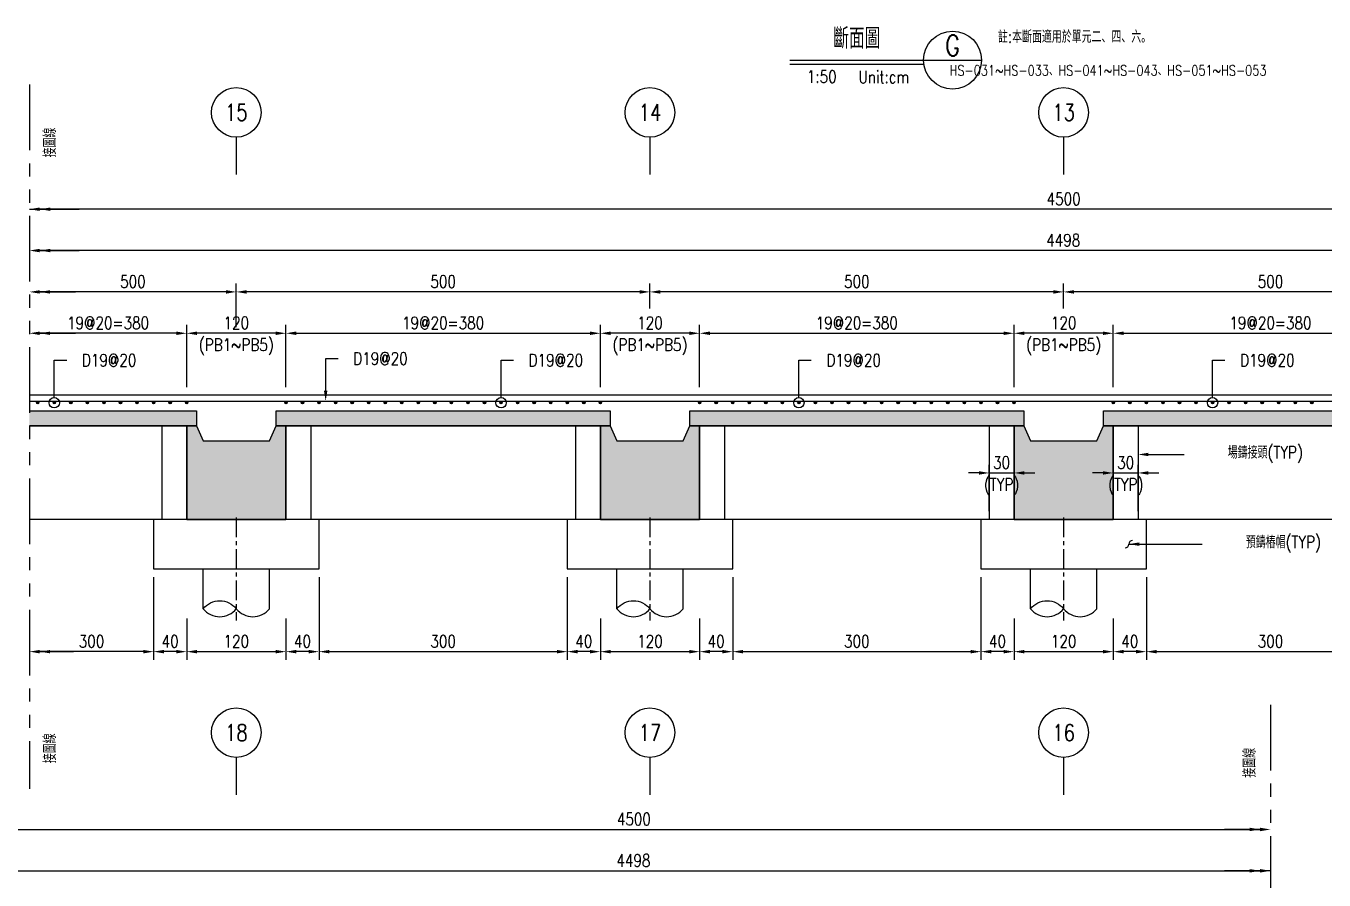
# Model space of a CAD drawing. Extents: x -791 to 13121, y -31587 to 2944.
# Drawn here: x 911 to 2480, y -10236 to -9203 of the extents above; entities that cross this region are included whole.
import ezdxf
from ezdxf import colors
from ezdxf.entities.mleader import LeaderData, LeaderLine
from ezdxf.enums import TextEntityAlignment as Align
from ezdxf.math import Vec2, Vec3

# ---------------------------------------------------------------- set-up
doc = ezdxf.new("R2010")
doc.units = 0
doc.header["$LTSCALE"] = 0.05
doc.linetypes.add('CENTER', pattern=[50.8, 31.75, -6.35, 6.35, -6.35])
doc.linetypes.add('PHANTOM', pattern=[63.5, 31.75, -6.35, 6.35, -6.35, 6.35, -6.35])
doc.layers.get('0').update_dxf_attribs({"linetype": 'CONTINUOUS'})
doc.layers.get('Defpoints').update_dxf_attribs({"linetype": 'CONTINUOUS'})
for name, color, linetype in [('HB_0', 7, 'CONTINUOUS'), ('HB_DIM', 1, 'CONTINUOUS'), ('HB_ReBar', 3, 'CONTINUOUS'), ('HB_SYMBOLS', 7, 'CONTINUOUS'), ('HB_TXT_CTEXT', 2, 'CONTINUOUS'), ('底圖', 7, 'CONTINUOUS'), ('預鑄梁', 4, 'CONTINUOUS'), ('預鑄版_HATCH', 253, 'CONTINUOUS')]:
    doc.layers.add(name, color=color, linetype=linetype)
doc.styles.get("Standard").update_dxf_attribs({"font": 'ROMANS.shx', "width": 0.8, "bigfont": 'lchinap.shx'})
doc.dimstyles.new('50cm', dxfattribs={"dimscale": 5, "dimtxt": 3, "dimasz": 2.5, "dimexe": 2, "dimexo": 2, "dimgap": 1, "dimtad": 1, "dimdsep": 46, "dimtxsty": 'Standard', "dimcen": 0, "dimclrt": 2, "dimadec": 0, "dimazin": 0, "dimtfac": 1, "dimtix": 1, "dimtmove": 2, "dimatfit": 3, "dimfxl": 0, "dimtolj": 1, "dimtzin": 0, "dimarcsym": 0})

# ---------------------------------------------------------------- blocks, each defined once
blk = doc.blocks.new('CA')
at = {"layer": 'HB_SYMBOLS', "color": 3, "linetype": 'Continuous'}
blk.add_line((0, 0), (14, 0), dxfattribs=at)
at = {"layer": 'HB_SYMBOLS', "color": 4, "linetype": 'Continuous'}
blk.add_circle((7, 0), 7, dxfattribs=at)
at = {"layer": 'HB_SYMBOLS', "color": 3, "linetype": 'Continuous', "width": 0.8}
blk.add_attdef('A', text='', height=5, dxfattribs=at).set_placement((7, 3.5), align=Align.MIDDLE)
at = {"layer": 'HB_SYMBOLS', "color": 1, "linetype": 'Continuous', "width": 0.8}
blk.add_attdef('HB2002', text='', height=2.5, dxfattribs=at).set_placement((7, -2.5), align=Align.MIDDLE)
blk = doc.blocks.new('*D1909')
at = {"layer": 'Defpoints', "color": 0}
for p in [(0, 325), (-1999, 150), (0, 150)]:
    blk.add_point(p, dxfattribs=at)
at = {"layer": 'HB_DIM', "color": 0, "lineweight": -2}
for p, q in [((-1999, 160), (-1999, 335)), ((-1986.5, 325), (-12.5, 325))]:
    blk.add_line(p, q, dxfattribs=at)
at = {"layer": 'HB_DIM', "color": 0}
for points in [[(-1986.5, 327.1), (-1986.5, 322.9), (-1999, 325)], [(-12.5, 327.1), (-12.5, 322.9), (0, 325)]]:
    blk.add_solid(points, dxfattribs=at)
at = {"layer": 'HB_DIM', "color": 2, "insert": (-770, 337.5), "char_height": 15, "attachment_point": 5}
blk.add_mtext('\\A1;4498', dxfattribs=at)
blk = doc.blocks.new('*D1911')
at = {"layer": 'Defpoints', "color": 0}
for p in [(0, 375), (-2000, 150), (0, 150)]:
    blk.add_point(p, dxfattribs=at)
at = {"layer": 'HB_DIM', "color": 0, "lineweight": -2}
for p, q in [((-2000, 160), (-2000, 385)), ((-1987.5, 375), (-12.5, 375))]:
    blk.add_line(p, q, dxfattribs=at)
at = {"layer": 'HB_DIM', "color": 0}
for points in [[(-1987.5, 377.1), (-1987.5, 372.9), (-2000, 375)], [(-12.5, 377.1), (-12.5, 372.9), (0, 375)]]:
    blk.add_solid(points, dxfattribs=at)
at = {"layer": 'HB_DIM', "color": 2, "insert": (-769.5, 387.5), "char_height": 15, "attachment_point": 5}
blk.add_mtext('\\A1;4500', dxfattribs=at)
blk = doc.blocks.new('gr_t')
at = {"layer": 'HB_SYMBOLS', "color": 4, "linetype": 'Continuous'}
blk.add_line((0, -6), (0, -15), dxfattribs=at)
blk.add_circle((0, 0), 6, dxfattribs=at)
at = {"layer": 'HB_SYMBOLS', "color": 4, "linetype": 'Continuous', "width": 0.8}
blk.add_attdef('A', text='', height=4.5, dxfattribs=at).set_placement((0, 0), align=Align.MIDDLE)
blk = doc.blocks.new('預鑄樁帽2x2')
at = {"layer": 'HB_0'}
blk.add_lwpolyline([(-100, 0), (100, 0), (100, 60), (-100, 60)], close=True, dxfattribs=at)
blk = doc.blocks.new('PB2')
at = {"layer": 'HB_0'}
h = blk.add_hatch(color=253, dxfattribs=at)
h.dxf.hatch_style = 1
h.paths.add_polyline_path([(0, 0), (0, 113), (12, 113), (20, 95), (100, 95), (108, 113), (120, 113), (120, 0)])
at = {"layer": '預鑄梁'}
blk.add_lwpolyline([(0, 0), (0, 113), (12, 113), (20, 95), (100, 95), (108, 113), (120, 113), (120, 0), (0, 0)], dxfattribs=at)
blk = doc.blocks.new('PS57')
at = {"layer": '預鑄版_HATCH', "linetype": 'Continuous'}
h = blk.add_hatch(color=256, dxfattribs=at)
h.dxf.hatch_style = 2
h.paths.add_polyline_path([(0, 18), (404, 18), (404, 0), (0, 0)])
at = {"layer": 'HB_0', "color": 7, "linetype": 'Continuous'}
blk.add_lwpolyline([(0, 18), (404, 18), (404, 0), (0, 0)], close=True, dxfattribs=at)
blk = doc.blocks.new('*D1988')
at = {"layer": 'Defpoints', "color": 0}
for p in [(690, 225), (310, 150), (690, 150)]:
    blk.add_point(p, dxfattribs=at)
at = {"layer": 'HB_DIM', "color": 0, "lineweight": -2}
for p, q in [((310, 160), (310, 235)), ((322.5, 225), (677.5, 225)), ((690, 160), (690, 235))]:
    blk.add_line(p, q, dxfattribs=at)
at = {"layer": 'HB_DIM', "color": 0}
for points in [[(322.5, 227.1), (322.5, 222.9), (310, 225)], [(677.5, 227.1), (677.5, 222.9), (690, 225)]]:
    blk.add_solid(points, dxfattribs=at)
at = {"layer": 'HB_DIM', "color": 2, "insert": (500, 237.5), "char_height": 15, "attachment_point": 5}
blk.add_mtext('\\A1;19@20=380', dxfattribs=at)
blk = doc.blocks.new('*D1989')
at = {"layer": 'Defpoints', "color": 0}
for p in [(250, 275), (250, 245), (750, 245)]:
    blk.add_point(p, dxfattribs=at)
at = {"layer": 'HB_DIM', "color": 0, "lineweight": -2}
for p, q in [((250, 255), (250, 285)), ((750, 255), (750, 285)), ((737.5, 275), (262.5, 275))]:
    blk.add_line(p, q, dxfattribs=at)
at = {"layer": 'HB_DIM', "color": 0}
for points in [[(262.5, 277.1), (262.5, 272.9), (250, 275)], [(737.5, 277.1), (737.5, 272.9), (750, 275)]]:
    blk.add_solid(points, dxfattribs=at)
at = {"layer": 'HB_DIM', "color": 2, "insert": (500, 287.5), "char_height": 15, "attachment_point": 5}
blk.add_mtext('\\A1;500', dxfattribs=at)
blk = doc.blocks.new('ReBarPoint')
at = {"layer": 'HB_0'}
h = blk.add_hatch(color=0, dxfattribs=at)
h.dxf.hatch_style = 1
edge = h.paths.add_edge_path()
edge.add_arc((0, 0), 1.5, 0, 360)
at = {"layer": 'HB_ReBar', "color": 0}
blk.add_circle((0, 0), 1.5, dxfattribs=at)
blk = doc.blocks.new('_DotBlank')
at = {"color": 0, "linetype": 'ByBlock', "lineweight": -2}
blk.add_line((-0.5, 0), (-1, 0), dxfattribs=at)
blk.add_circle((0, 0), 0.5, dxfattribs=at)
blk = doc.blocks.new('*D1990')
at = {"layer": 'Defpoints', "color": 0}
for p in [(350, -60), (650, -60), (650, -160)]:
    blk.add_point(p, dxfattribs=at)
at = {"layer": 'HB_DIM', "color": 0, "lineweight": -2}
for p, q in [((350, -70), (350, -170)), ((650, -70), (650, -170)), ((362.5, -160), (637.5, -160))]:
    blk.add_line(p, q, dxfattribs=at)
at = {"layer": 'HB_DIM', "color": 0}
for points in [[(362.5, -157.9), (362.5, -162.1), (350, -160)], [(637.5, -157.9), (637.5, -162.1), (650, -160)]]:
    blk.add_solid(points, dxfattribs=at)
at = {"layer": 'HB_DIM', "color": 2, "insert": (500, -147.5), "char_height": 15, "attachment_point": 5}
blk.add_mtext('\\A1;300', dxfattribs=at)
blk = doc.blocks.new('*D1995')
at = {"layer": 'Defpoints', "color": 0}
for p in [(1690, 225), (1310, 150), (1690, 150)]:
    blk.add_point(p, dxfattribs=at)
at = {"layer": 'HB_DIM', "color": 0, "lineweight": -2}
for p, q in [((1310, 160), (1310, 235)), ((1322.5, 225), (1677.5, 225)), ((1690, 160), (1690, 235))]:
    blk.add_line(p, q, dxfattribs=at)
at = {"layer": 'HB_DIM', "color": 0}
for points in [[(1322.5, 227.1), (1322.5, 222.9), (1310, 225)], [(1677.5, 227.1), (1677.5, 222.9), (1690, 225)]]:
    blk.add_solid(points, dxfattribs=at)
at = {"layer": 'HB_DIM', "color": 2, "insert": (1500, 237.5), "char_height": 15, "attachment_point": 5}
blk.add_mtext('\\A1;19@20=380', dxfattribs=at)
blk = doc.blocks.new('*D1996')
at = {"layer": 'Defpoints', "color": 0}
for p in [(1250, 275), (1250, 245), (1750, 245)]:
    blk.add_point(p, dxfattribs=at)
at = {"layer": 'HB_DIM', "color": 0, "lineweight": -2}
for p, q in [((1250, 255), (1250, 285)), ((1750, 255), (1750, 285)), ((1737.5, 275), (1262.5, 275))]:
    blk.add_line(p, q, dxfattribs=at)
at = {"layer": 'HB_DIM', "color": 0}
for points in [[(1262.5, 277.1), (1262.5, 272.9), (1250, 275)], [(1737.5, 277.1), (1737.5, 272.9), (1750, 275)]]:
    blk.add_solid(points, dxfattribs=at)
at = {"layer": 'HB_DIM', "color": 2, "insert": (1500, 287.5), "char_height": 15, "attachment_point": 5}
blk.add_mtext('\\A1;500', dxfattribs=at)
blk = doc.blocks.new('*D1997')
at = {"layer": 'Defpoints', "color": 0}
for p in [(1190, 225), (810, 150), (1190, 150)]:
    blk.add_point(p, dxfattribs=at)
at = {"layer": 'HB_DIM', "color": 0, "lineweight": -2}
for p, q in [((810, 160), (810, 235)), ((822.5, 225), (1177.5, 225)), ((1190, 160), (1190, 235))]:
    blk.add_line(p, q, dxfattribs=at)
at = {"layer": 'HB_DIM', "color": 0}
for points in [[(822.5, 227.1), (822.5, 222.9), (810, 225)], [(1177.5, 227.1), (1177.5, 222.9), (1190, 225)]]:
    blk.add_solid(points, dxfattribs=at)
at = {"layer": 'HB_DIM', "color": 2, "insert": (1000, 237.5), "char_height": 15, "attachment_point": 5}
blk.add_mtext('\\A1;19@20=380', dxfattribs=at)
blk = doc.blocks.new('*D1998')
at = {"layer": 'Defpoints', "color": 0}
for p in [(750, 275), (750, 245), (1250, 245)]:
    blk.add_point(p, dxfattribs=at)
at = {"layer": 'HB_DIM', "color": 0, "lineweight": -2}
for p, q in [((750, 255), (750, 285)), ((1250, 255), (1250, 285)), ((1237.5, 275), (762.5, 275))]:
    blk.add_line(p, q, dxfattribs=at)
at = {"layer": 'HB_DIM', "color": 0}
for points in [[(762.5, 277.1), (762.5, 272.9), (750, 275)], [(1237.5, 277.1), (1237.5, 272.9), (1250, 275)]]:
    blk.add_solid(points, dxfattribs=at)
at = {"layer": 'HB_DIM', "color": 2, "insert": (1000, 287.5), "char_height": 15, "attachment_point": 5}
blk.add_mtext('\\A1;500', dxfattribs=at)
blk = doc.blocks.new('*D1956')
at = {"layer": 'Defpoints', "color": 0}
for p in [(1190, 56.1), (1160, 0), (1190, 0)]:
    blk.add_point(p, dxfattribs=at)
at = {"layer": 'HB_DIM', "color": 0, "lineweight": -2}
for p, q in [((1160, 10), (1160, 66.1)), ((1190, 10), (1190, 66.1)), ((1147.5, 56.1), (1135, 56.1)), ((1160, 56.1), (1190, 56.1)), ((1202.5, 56.1), (1215, 56.1))]:
    blk.add_line(p, q, dxfattribs=at)
at = {"layer": 'HB_DIM', "color": 0}
for points in [[(1147.5, 58.2), (1147.5, 54), (1160, 56.1)], [(1202.5, 58.2), (1202.5, 54), (1190, 56.1)]]:
    blk.add_solid(points, dxfattribs=at)
at = {"layer": 'HB_DIM', "color": 2, "char_height": 15, "attachment_point": 5}
for s, insert in [('\\A1;30', (1175, 68.6)), ('\\A1;(TYP)', (1175, 39.6))]:
    blk.add_mtext(s, dxfattribs=dict(at, insert=insert))
blk = doc.blocks.new('*D1957')
at = {"layer": 'Defpoints', "color": 0}
for p in [(1340, 56.1), (1310, 0), (1340, 0)]:
    blk.add_point(p, dxfattribs=at)
at = {"layer": 'HB_DIM', "color": 0, "lineweight": -2}
for p, q in [((1310, 10), (1310, 66.1)), ((1340, 10), (1340, 66.1)), ((1297.5, 56.1), (1285, 56.1)), ((1310, 56.1), (1340, 56.1)), ((1352.5, 56.1), (1365, 56.1))]:
    blk.add_line(p, q, dxfattribs=at)
at = {"layer": 'HB_DIM', "color": 0}
for points in [[(1297.5, 58.2), (1297.5, 54), (1310, 56.1)], [(1352.5, 58.2), (1352.5, 54), (1340, 56.1)]]:
    blk.add_solid(points, dxfattribs=at)
at = {"layer": 'HB_DIM', "color": 2, "char_height": 15, "attachment_point": 5}
for s, insert in [('\\A1;30', (1325, 68.6)), ('\\A1;(TYP)', (1325, 39.6))]:
    blk.add_mtext(s, dxfattribs=dict(at, insert=insert))
blk = doc.blocks.new('*D1960')
at = {"layer": 'Defpoints', "color": 0}
for p in [(1350, -60), (1650, -60), (1650, -160)]:
    blk.add_point(p, dxfattribs=at)
at = {"layer": 'HB_DIM', "color": 0, "lineweight": -2}
for p, q in [((1350, -70), (1350, -170)), ((1650, -70), (1650, -170)), ((1362.5, -160), (1637.5, -160))]:
    blk.add_line(p, q, dxfattribs=at)
at = {"layer": 'HB_DIM', "color": 0}
for points in [[(1362.5, -157.9), (1362.5, -162.1), (1350, -160)], [(1637.5, -157.9), (1637.5, -162.1), (1650, -160)]]:
    blk.add_solid(points, dxfattribs=at)
at = {"layer": 'HB_DIM', "color": 2, "insert": (1500, -147.5), "char_height": 15, "attachment_point": 5}
blk.add_mtext('\\A1;300', dxfattribs=at)
blk = doc.blocks.new('*D1961')
at = {"layer": 'Defpoints', "color": 0}
for p in [(850, -60), (1150, -60), (1150, -160)]:
    blk.add_point(p, dxfattribs=at)
at = {"layer": 'HB_DIM', "color": 0, "lineweight": -2}
for p, q in [((850, -70), (850, -170)), ((1150, -70), (1150, -170)), ((862.5, -160), (1137.5, -160))]:
    blk.add_line(p, q, dxfattribs=at)
at = {"layer": 'HB_DIM', "color": 0}
for points in [[(862.5, -157.9), (862.5, -162.1), (850, -160)], [(1137.5, -157.9), (1137.5, -162.1), (1150, -160)]]:
    blk.add_solid(points, dxfattribs=at)
at = {"layer": 'HB_DIM', "color": 2, "insert": (1000, -147.5), "char_height": 15, "attachment_point": 5}
blk.add_mtext('\\A1;300', dxfattribs=at)
blk = doc.blocks.new('*D1963')
at = {"layer": 'Defpoints', "color": 0}
for p in [(0, 275), (0, 275), (250, 222.5)]:
    blk.add_point(p, dxfattribs=at)
at = {"layer": 'HB_DIM', "color": 0, "lineweight": -2}
for p, q in [((250, 232.5), (250, 285)), ((237.5, 275), (12.5, 275))]:
    blk.add_line(p, q, dxfattribs=at)
at = {"layer": 'HB_DIM', "color": 0}
for points in [[(12.5, 277.1), (12.5, 272.9), (0, 275)], [(237.5, 277.1), (237.5, 272.9), (250, 275)]]:
    blk.add_solid(points, dxfattribs=at)
at = {"layer": 'HB_DIM', "color": 2, "insert": (125, 287.5), "char_height": 15, "attachment_point": 5}
blk.add_mtext('\\A1;500', dxfattribs=at)
blk = doc.blocks.new('*D1964')
at = {"layer": 'Defpoints', "color": 0}
for p in [(0, 225), (0, 225), (190, 150)]:
    blk.add_point(p, dxfattribs=at)
at = {"layer": 'HB_DIM', "color": 0, "lineweight": -2}
for p, q in [((177.5, 225), (12.5, 225)), ((190, 160), (190, 235))]:
    blk.add_line(p, q, dxfattribs=at)
at = {"layer": 'HB_DIM', "color": 0}
for points in [[(12.5, 227.1), (12.5, 222.9), (0, 225)], [(177.5, 227.1), (177.5, 222.9), (190, 225)]]:
    blk.add_solid(points, dxfattribs=at)
at = {"layer": 'HB_DIM', "color": 2, "insert": (95, 237.5), "char_height": 15, "attachment_point": 5}
blk.add_mtext('\\A1;19@20=380', dxfattribs=at)
blk = doc.blocks.new('*D1965')
at = {"layer": 'Defpoints', "color": 0}
for p in [(150, -60), (0, -160), (0, -160)]:
    blk.add_point(p, dxfattribs=at)
at = {"layer": 'HB_DIM', "color": 0, "lineweight": -2}
for p, q in [((150, -70), (150, -170)), ((137.5, -160), (12.5, -160))]:
    blk.add_line(p, q, dxfattribs=at)
at = {"layer": 'HB_DIM', "color": 0}
for points in [[(12.5, -157.9), (12.5, -162.1), (0, -160)], [(137.5, -157.9), (137.5, -162.1), (150, -160)]]:
    blk.add_solid(points, dxfattribs=at)
at = {"layer": 'HB_DIM', "color": 2, "insert": (75, -147.5), "char_height": 15, "attachment_point": 5}
blk.add_mtext('\\A1;300', dxfattribs=at)
blk = doc.blocks.new('*D1966')
at = {"layer": 'Defpoints', "color": 0}
for p in [(0, 375), (0, 375), (2500, 325.1)]:
    blk.add_point(p, dxfattribs=at)
at = {"layer": 'HB_DIM', "color": 0, "lineweight": -2}
for p, q in [((2500, 335.1), (2500, 385)), ((2487.5, 375), (12.5, 375))]:
    blk.add_line(p, q, dxfattribs=at)
at = {"layer": 'HB_DIM', "color": 0}
for points in [[(12.5, 377.1), (12.5, 372.9), (0, 375)], [(2487.5, 377.1), (2487.5, 372.9), (2500, 375)]]:
    blk.add_solid(points, dxfattribs=at)
at = {"layer": 'HB_DIM', "color": 2, "insert": (1250, 387.5), "char_height": 15, "attachment_point": 5}
blk.add_mtext('\\A1;4500', dxfattribs=at)
blk = doc.blocks.new('*D1967')
at = {"layer": 'Defpoints', "color": 0}
for p in [(0, 325), (0, 325), (2499, 275.1)]:
    blk.add_point(p, dxfattribs=at)
at = {"layer": 'HB_DIM', "color": 0, "lineweight": -2}
for p, q in [((2499, 285.1), (2499, 335)), ((2486.5, 325), (12.5, 325))]:
    blk.add_line(p, q, dxfattribs=at)
at = {"layer": 'HB_DIM', "color": 0}
for points in [[(12.5, 327.1), (12.5, 322.9), (0, 325)], [(2486.5, 327.1), (2486.5, 322.9), (2499, 325)]]:
    blk.add_solid(points, dxfattribs=at)
at = {"layer": 'HB_DIM', "color": 2, "insert": (1249.5, 337.5), "char_height": 15, "attachment_point": 5}
blk.add_mtext('\\A1;4498', dxfattribs=at)
blk = doc.blocks.new('80cm直樁')
at = {"layer": 'HB_0', "linetype": 'Continuous'}
for p, q in [((-40, -48.1), (-40, 0)), ((40, -48.1), (40, 0))]:
    blk.add_line(p, q, dxfattribs=at)
for points in [[(-40, -48.1, -0.48), (0, -48.1, 0.48), (40, -48.1, 0.48)], [(-40, -48.1, 0.48), (0, -48.1, 0.48)]]:
    blk.add_lwpolyline(points, format="xyb", dxfattribs=at)
at = {"layer": 'HB_DIM', "color": 1, "linetype": 'CENTER', "ltscale": 15}
blk.add_line((0, 62.2), (0, -62.2), dxfattribs=at)
blk = doc.blocks.new('*D1968')
at = {"layer": 'Defpoints', "color": 0}
for p in [(190, 225), (190, 150), (310, 150)]:
    blk.add_point(p, dxfattribs=at)
at = {"layer": 'HB_DIM', "color": 0, "lineweight": -2}
for p, q in [((190, 160), (190, 235)), ((297.5, 225), (202.5, 225)), ((310, 160), (310, 235))]:
    blk.add_line(p, q, dxfattribs=at)
at = {"layer": 'HB_DIM', "color": 0}
for points in [[(202.5, 227.1), (202.5, 222.9), (190, 225)], [(297.5, 227.1), (297.5, 222.9), (310, 225)]]:
    blk.add_solid(points, dxfattribs=at)
at = {"layer": 'HB_DIM', "color": 2, "char_height": 15, "attachment_point": 5}
for s, insert in [('\\A1;120', (250, 237.5)), ('\\A1;(PB1~PB5)', (250, 208.6))]:
    blk.add_mtext(s, dxfattribs=dict(at, insert=insert))
blk = doc.blocks.new('*D1969')
at = {"layer": 'Defpoints', "color": 0}
for p in [(690, 225), (690, 150), (810, 150)]:
    blk.add_point(p, dxfattribs=at)
at = {"layer": 'HB_DIM', "color": 0, "lineweight": -2}
for p, q in [((690, 160), (690, 235)), ((797.5, 225), (702.5, 225)), ((810, 160), (810, 235))]:
    blk.add_line(p, q, dxfattribs=at)
at = {"layer": 'HB_DIM', "color": 0}
for points in [[(702.5, 227.1), (702.5, 222.9), (690, 225)], [(797.5, 227.1), (797.5, 222.9), (810, 225)]]:
    blk.add_solid(points, dxfattribs=at)
at = {"layer": 'HB_DIM', "color": 2, "char_height": 15, "attachment_point": 5}
for s, insert in [('\\A1;120', (750, 237.5)), ('\\A1;(PB1~PB5)', (750, 208.6))]:
    blk.add_mtext(s, dxfattribs=dict(at, insert=insert))
blk = doc.blocks.new('*D1970')
at = {"layer": 'Defpoints', "color": 0}
for p in [(1190, 225), (1190, 150), (1310, 150)]:
    blk.add_point(p, dxfattribs=at)
at = {"layer": 'HB_DIM', "color": 0, "lineweight": -2}
for p, q in [((1190, 160), (1190, 235)), ((1297.5, 225), (1202.5, 225)), ((1310, 160), (1310, 235))]:
    blk.add_line(p, q, dxfattribs=at)
at = {"layer": 'HB_DIM', "color": 0}
for points in [[(1202.5, 227.1), (1202.5, 222.9), (1190, 225)], [(1297.5, 227.1), (1297.5, 222.9), (1310, 225)]]:
    blk.add_solid(points, dxfattribs=at)
at = {"layer": 'HB_DIM', "color": 2, "char_height": 15, "attachment_point": 5}
for s, insert in [('\\A1;120', (1250, 237.5)), ('\\A1;(PB1~PB5)', (1250, 208.6))]:
    blk.add_mtext(s, dxfattribs=dict(at, insert=insert))
blk = doc.blocks.new('*D1973')
at = {"layer": 'Defpoints', "color": 0}
for p in [(190, -110), (310, -110), (310, -160)]:
    blk.add_point(p, dxfattribs=at)
at = {"layer": 'HB_DIM', "color": 0, "lineweight": -2}
for p, q in [((190, -120), (190, -170)), ((310, -120), (310, -170)), ((202.5, -160), (297.5, -160))]:
    blk.add_line(p, q, dxfattribs=at)
at = {"layer": 'HB_DIM', "color": 0}
for points in [[(202.5, -157.9), (202.5, -162.1), (190, -160)], [(297.5, -157.9), (297.5, -162.1), (310, -160)]]:
    blk.add_solid(points, dxfattribs=at)
at = {"layer": 'HB_DIM', "color": 2, "insert": (250, -147.5), "char_height": 15, "attachment_point": 5}
blk.add_mtext('\\A1;120', dxfattribs=at)
blk = doc.blocks.new('*D1974')
at = {"layer": 'Defpoints', "color": 0}
for p in [(350, -60), (310, -110), (310, -160)]:
    blk.add_point(p, dxfattribs=at)
at = {"layer": 'HB_DIM', "color": 0, "lineweight": -2}
for p, q in [((350, -70), (350, -170)), ((310, -120), (310, -170)), ((337.5, -160), (322.5, -160))]:
    blk.add_line(p, q, dxfattribs=at)
at = {"layer": 'HB_DIM', "color": 0}
for points in [[(322.5, -157.9), (322.5, -162.1), (310, -160)], [(337.5, -157.9), (337.5, -162.1), (350, -160)]]:
    blk.add_solid(points, dxfattribs=at)
at = {"layer": 'HB_DIM', "color": 2, "insert": (330, -147.5), "char_height": 15, "attachment_point": 5}
blk.add_mtext('\\A1;40', dxfattribs=at)
blk = doc.blocks.new('*D1975')
at = {"layer": 'Defpoints', "color": 0}
for p in [(150, -60), (190, -110), (150, -160)]:
    blk.add_point(p, dxfattribs=at)
at = {"layer": 'HB_DIM', "color": 0, "lineweight": -2}
for p, q in [((150, -70), (150, -170)), ((190, -120), (190, -170)), ((177.5, -160), (162.5, -160))]:
    blk.add_line(p, q, dxfattribs=at)
at = {"layer": 'HB_DIM', "color": 0}
for points in [[(162.5, -157.9), (162.5, -162.1), (150, -160)], [(177.5, -157.9), (177.5, -162.1), (190, -160)]]:
    blk.add_solid(points, dxfattribs=at)
at = {"layer": 'HB_DIM', "color": 2, "insert": (170, -147.5), "char_height": 15, "attachment_point": 5}
blk.add_mtext('\\A1;40', dxfattribs=at)
blk = doc.blocks.new('*D1976')
at = {"layer": 'Defpoints', "color": 0}
for p in [(690, -110), (810, -110), (810, -160)]:
    blk.add_point(p, dxfattribs=at)
at = {"layer": 'HB_DIM', "color": 0, "lineweight": -2}
for p, q in [((690, -120), (690, -170)), ((810, -120), (810, -170)), ((702.5, -160), (797.5, -160))]:
    blk.add_line(p, q, dxfattribs=at)
at = {"layer": 'HB_DIM', "color": 0}
for points in [[(702.5, -157.9), (702.5, -162.1), (690, -160)], [(797.5, -157.9), (797.5, -162.1), (810, -160)]]:
    blk.add_solid(points, dxfattribs=at)
at = {"layer": 'HB_DIM', "color": 2, "insert": (750, -147.5), "char_height": 15, "attachment_point": 5}
blk.add_mtext('\\A1;120', dxfattribs=at)
blk = doc.blocks.new('*D1977')
at = {"layer": 'Defpoints', "color": 0}
for p in [(850, -60), (810, -110), (810, -160)]:
    blk.add_point(p, dxfattribs=at)
at = {"layer": 'HB_DIM', "color": 0, "lineweight": -2}
for p, q in [((850, -70), (850, -170)), ((810, -120), (810, -170)), ((837.5, -160), (822.5, -160))]:
    blk.add_line(p, q, dxfattribs=at)
at = {"layer": 'HB_DIM', "color": 0}
for points in [[(822.5, -157.9), (822.5, -162.1), (810, -160)], [(837.5, -157.9), (837.5, -162.1), (850, -160)]]:
    blk.add_solid(points, dxfattribs=at)
at = {"layer": 'HB_DIM', "color": 2, "insert": (830, -147.5), "char_height": 15, "attachment_point": 5}
blk.add_mtext('\\A1;40', dxfattribs=at)
blk = doc.blocks.new('*D1978')
at = {"layer": 'Defpoints', "color": 0}
for p in [(650, -60), (690, -110), (650, -160)]:
    blk.add_point(p, dxfattribs=at)
at = {"layer": 'HB_DIM', "color": 0, "lineweight": -2}
for p, q in [((650, -70), (650, -170)), ((690, -120), (690, -170)), ((677.5, -160), (662.5, -160))]:
    blk.add_line(p, q, dxfattribs=at)
at = {"layer": 'HB_DIM', "color": 0}
for points in [[(662.5, -157.9), (662.5, -162.1), (650, -160)], [(677.5, -157.9), (677.5, -162.1), (690, -160)]]:
    blk.add_solid(points, dxfattribs=at)
at = {"layer": 'HB_DIM', "color": 2, "insert": (670, -147.5), "char_height": 15, "attachment_point": 5}
blk.add_mtext('\\A1;40', dxfattribs=at)
blk = doc.blocks.new('*D1979')
at = {"layer": 'Defpoints', "color": 0}
for p in [(1190, -110), (1310, -110), (1310, -160)]:
    blk.add_point(p, dxfattribs=at)
at = {"layer": 'HB_DIM', "color": 0, "lineweight": -2}
for p, q in [((1190, -120), (1190, -170)), ((1310, -120), (1310, -170)), ((1202.5, -160), (1297.5, -160))]:
    blk.add_line(p, q, dxfattribs=at)
at = {"layer": 'HB_DIM', "color": 0}
for points in [[(1202.5, -157.9), (1202.5, -162.1), (1190, -160)], [(1297.5, -157.9), (1297.5, -162.1), (1310, -160)]]:
    blk.add_solid(points, dxfattribs=at)
at = {"layer": 'HB_DIM', "color": 2, "insert": (1250, -147.5), "char_height": 15, "attachment_point": 5}
blk.add_mtext('\\A1;120', dxfattribs=at)
blk = doc.blocks.new('*D1980')
at = {"layer": 'Defpoints', "color": 0}
for p in [(1350, -60), (1310, -110), (1310, -160)]:
    blk.add_point(p, dxfattribs=at)
at = {"layer": 'HB_DIM', "color": 0, "lineweight": -2}
for p, q in [((1350, -70), (1350, -170)), ((1310, -120), (1310, -170)), ((1337.5, -160), (1322.5, -160))]:
    blk.add_line(p, q, dxfattribs=at)
at = {"layer": 'HB_DIM', "color": 0}
for points in [[(1322.5, -157.9), (1322.5, -162.1), (1310, -160)], [(1337.5, -157.9), (1337.5, -162.1), (1350, -160)]]:
    blk.add_solid(points, dxfattribs=at)
at = {"layer": 'HB_DIM', "color": 2, "insert": (1330, -147.5), "char_height": 15, "attachment_point": 5}
blk.add_mtext('\\A1;40', dxfattribs=at)
blk = doc.blocks.new('*D1981')
at = {"layer": 'Defpoints', "color": 0}
for p in [(1150, -60), (1190, -110), (1150, -160)]:
    blk.add_point(p, dxfattribs=at)
at = {"layer": 'HB_DIM', "color": 0, "lineweight": -2}
for p, q in [((1150, -70), (1150, -170)), ((1190, -120), (1190, -170)), ((1177.5, -160), (1162.5, -160))]:
    blk.add_line(p, q, dxfattribs=at)
at = {"layer": 'HB_DIM', "color": 0}
for points in [[(1162.5, -157.9), (1162.5, -162.1), (1150, -160)], [(1177.5, -157.9), (1177.5, -162.1), (1190, -160)]]:
    blk.add_solid(points, dxfattribs=at)
at = {"layer": 'HB_DIM', "color": 2, "insert": (1170, -147.5), "char_height": 15, "attachment_point": 5}
blk.add_mtext('\\A1;40', dxfattribs=at)
blk = doc.blocks.new('斷面圖H左')
at = {"layer": 'HB_DIM', "color": 4, "linetype": 'PHANTOM', "ltscale": 50}
blk.add_line((0, 525.713), (0, -325.713), dxfattribs=at)
at = {"layer": '底圖'}
ref = blk.add_blockref('gr_t', (-1250, 492.059), dxfattribs=dict(at, xscale=5, yscale=5, zscale=5))
ref.add_attrib('A', '18', dxfattribs={"layer": 'HB_SYMBOLS', "color": 4, "linetype": 'Continuous', "height": 20, "width": 0.8}).set_placement((-1250, 492.059), align=Align.MIDDLE)
ref = blk.add_blockref('gr_t', (-750, 492.059), dxfattribs=dict(at, xscale=5, yscale=5, zscale=5))
ref.add_attrib('A', '17', dxfattribs={"layer": 'HB_SYMBOLS', "color": 4, "linetype": 'Continuous', "height": 20, "width": 0.8}).set_placement((-750, 492.059), align=Align.MIDDLE)
ref = blk.add_blockref('gr_t', (-250, 492.059), dxfattribs=dict(at, xscale=5, yscale=5, zscale=5))
ref.add_attrib('A', '16', dxfattribs={"layer": 'HB_SYMBOLS', "color": 4, "linetype": 'Continuous', "height": 20, "width": 0.8}).set_placement((-250, 492.059), align=Align.MIDDLE)
at = {"layer": 'HB_TXT_CTEXT', "linetype": 'Continuous', "width": 0.8}
blk.add_text('接圖線', height=15, rotation=90, dxfattribs=at).set_placement((-26.189, 455.648, 0), align=Align.MIDDLE)
at = {"layer": 'HB_DIM'}
for base, p1, text, picture, middle in [((0, 375), (-2000, 150), '4500', '*D1911', (-769.52, 387.5)), ((0, 325), (-1999, 150), '4498', '*D1909', (-770.02, 337.5))]:
    dim = blk.add_linear_dim(base=base, p1=p1, p2=(0, 150), text=text, dimstyle='50cm', override={"dimse2": 1}, dxfattribs=at)
    dim.commit()
    dim.dimension.update_dxf_attribs({"geometry": picture, "text_midpoint": middle, "dimtype": 160})
for points in [[(-12.486, 375), (-55.491, 375)], [(-12.486, 325), (-55.491, 325)], [(0.047, 325), (-42.958, 325)]]:
    blk.add_leader(points, dimstyle='50cm', override={"dimse2": 1}, dxfattribs=at)
blk = doc.blocks.new('斷面圖H右')
at = {"layer": '預鑄版_HATCH', "linetype": 'Continuous'}
h = blk.add_hatch(color=256, dxfattribs=at)
h.dxf.hatch_style = 2
h.paths.add_polyline_path([(202, 113), (202, 131), (0, 131), (0, 113)])
at = {"layer": 'HB_0', "color": 252}
for p, q in [((160, 113), (160, 0)), ((340, 113), (340, 0)), ((660, 113), (660, 0)), ((840, 113), (840, 0)), ((1160, 113), (1160, 0)), ((1340, 113), (1340, 0))]:
    blk.add_line(p, q, dxfattribs=at)
at = {"layer": 'HB_0', "color": 4}
for points in [[(0, 113), (190, 113), (190, 0), (310, 0), (310, 113), (500, 113), (690, 113), (690, 0), (810, 0), (810, 113), (1190, 113), (1190, 0), (1310, 0), (1310, 113), (1690, 113)], [(2499, 150), (0, 150)]]:
    blk.add_lwpolyline(points, dxfattribs=at)
at = {"layer": 'HB_0', "color": 7, "linetype": 'Continuous'}
blk.add_lwpolyline([(0, 131), (202, 131), (202, 113), (0, 113)], dxfattribs=at)
at = {"layer": 'HB_0'}
blk.add_lwpolyline([(2499, 113), (2499, 0), (0, 0)], dxfattribs=at)
at = {"layer": 'HB_DIM', "color": 4, "linetype": 'PHANTOM', "ltscale": 50}
blk.add_line((0, 525.713), (0, -325.713), dxfattribs=at)
at = {"layer": 'HB_ReBar'}
blk.add_lwpolyline([(2490, 142.5), (0, 142.5)], dxfattribs=at)
at = {"layer": 'HB_0'}
for name, p in [('PS57', (298, 113)), ('PS57', (798, 113)), ('PS57', (1298, 113)), ('PB2', (190, 0)), ('PB2', (690, 0)), ('PB2', (1190, 0)), ('預鑄樁帽2x2', (250, -60)), ('80cm直樁', (250, -60)), ('預鑄樁帽2x2', (750, -60)), ('80cm直樁', (750, -60)), ('預鑄樁帽2x2', (1250, -60)), ('80cm直樁', (1250, -60))]:
    blk.add_blockref(name, p, dxfattribs=at)
at = {"layer": 'HB_ReBar'}
for p in [(10, 141), (30, 141), (50, 141), (70, 141), (90, 141), (110, 141), (130, 141), (150, 141), (170, 141), (190, 141), (310, 141), (330, 141), (350, 141), (370, 141), (390, 141), (410, 141), (430, 141), (450, 141), (470, 141), (490, 141), (510, 141), (530, 141), (550, 141), (570, 141), (590, 141), (610, 141), (630, 141), (650, 141), (670, 141), (690, 141), (810, 141), (830, 141), (850, 141), (870, 141), (890, 141), (910, 141), (930, 141), (950, 141), (970, 141), (990, 141), (1010, 141), (1030, 141), (1050, 141), (1070, 141), (1090, 141), (1110, 141), (1130, 141), (1150, 141), (1170, 141), (1190, 141), (1310, 141), (1330, 141), (1350, 141), (1370, 141), (1390, 141), (1410, 141), (1430, 141), (1450, 141), (1470, 141), (1490, 141), (1510, 141), (1530, 141), (1550, 141)]:
    blk.add_blockref('ReBarPoint', p, dxfattribs=at)
at = {"layer": '底圖'}
ref = blk.add_blockref('gr_t', (250, 492.059), dxfattribs=dict(at, xscale=5, yscale=5, zscale=5))
ref.add_attrib('A', '15', dxfattribs={"layer": 'HB_SYMBOLS', "color": 4, "linetype": 'Continuous', "height": 20, "width": 0.8}).set_placement((250, 492.059), align=Align.MIDDLE)
ref = blk.add_blockref('gr_t', (750, 492.059), dxfattribs=dict(at, xscale=5, yscale=5, zscale=5))
ref.add_attrib('A', '14', dxfattribs={"layer": 'HB_SYMBOLS', "color": 4, "linetype": 'Continuous', "height": 20, "width": 0.8}).set_placement((750, 492.059), align=Align.MIDDLE)
ref = blk.add_blockref('gr_t', (1250, 492.059), dxfattribs=dict(at, xscale=5, yscale=5, zscale=5))
ref.add_attrib('A', '13', dxfattribs={"layer": 'HB_SYMBOLS', "color": 4, "linetype": 'Continuous', "height": 20, "width": 0.8}).set_placement((1250, 492.059), align=Align.MIDDLE)
at = {"layer": 'HB_TXT_CTEXT', "linetype": 'Continuous', "width": 0.8}
for p in [(23.811, 455.648, 0), (23.811, -276.908, 0)]:
    blk.add_text('接圖線', height=15, rotation=90, dxfattribs=at).set_placement(p, align=Align.MIDDLE)
at = {"layer": 'HB_DIM'}
for base, p1, p2, text, picture, middle in [((0, 375), (2500, 325.108), (0, 375), '4500', '*D1966', (1250, 387.5)), ((0, 325), (2499, 275.108), (0, 325), '4498', '*D1967', (1249.5, 337.5)), ((690, 225), (310, 150), (690, 150), '19@20=<>', '*D1988', (500, 237.5)), ((1190, 225), (810, 150), (1190, 150), '19@20=<>', '*D1997', (1000, 237.5)), ((1690, 225), (1310, 150), (1690, 150), '19@20=<>', '*D1995', (1500, 237.5)), ((1190, 56.078), (1160, 0), (1190, 0), '<>\\X(TYP)', '*D1956', (1175, 56.078)), ((1340, 56.078), (1310, 0), (1340, 0), '<>\\X(TYP)', '*D1957', (1325, 56.078))]:
    dim = blk.add_linear_dim(base=base, p1=p1, p2=p2, text=text, dimstyle='50cm', dxfattribs=at)
    dim.commit()
    dim.dimension.update_dxf_attribs({"geometry": picture, "text_midpoint": middle})
for base, p1, p2, text, picture, middle in [((0, 275), (250, 222.5), (0, 275), '500', '*D1963', (125, 287.5)), ((0, 225), (190, 150), (0, 225), '19@20=380', '*D1964', (95, 237.5)), ((190, 225), (310, 150), (190, 150), '<>\\X(PB1~PB5)', '*D1968', (250, 225)), ((690, 225), (810, 150), (690, 150), '<>\\X(PB1~PB5)', '*D1969', (750, 225)), ((1190, 225), (1310, 150), (1190, 150), '<>\\X(PB1~PB5)', '*D1970', (1250, 225))]:
    dim = blk.add_linear_dim(base=base, p1=p1, p2=p2, angle=180, text=text, dimstyle='50cm', dxfattribs=at)
    dim.commit()
    dim.dimension.update_dxf_attribs({"geometry": picture, "text_midpoint": middle})
for base, p1, p2, picture, middle in [((250, 275), (750, 245), (250, 245), '*D1989', (500, 287.5)), ((750, 275), (1250, 245), (750, 245), '*D1998', (1000, 287.5)), ((1250, 275), (1750, 245), (1250, 245), '*D1996', (1500, 287.5)), ((150, -160), (190, -110), (150, -60), '*D1975', (170, -147.5)), ((310, -160), (350, -60), (310, -110), '*D1974', (330, -147.5)), ((650, -160), (350, -60), (650, -60), '*D1990', (500, -147.5)), ((650, -160), (690, -110), (650, -60), '*D1978', (670, -147.5)), ((810, -160), (850, -60), (810, -110), '*D1977', (830, -147.5)), ((1150, -160), (850, -60), (1150, -60), '*D1961', (1000, -147.5)), ((1150, -160), (1190, -110), (1150, -60), '*D1981', (1170, -147.5)), ((1310, -160), (1350, -60), (1310, -110), '*D1980', (1330, -147.5)), ((1650, -160), (1350, -60), (1650, -60), '*D1960', (1500, -147.5)), ((310, -160), (190, -110), (310, -110), '*D1973', (250, -147.5)), ((810, -160), (690, -110), (810, -110), '*D1976', (750, -147.5)), ((1310, -160), (1190, -110), (1310, -110), '*D1979', (1250, -147.5))]:
    dim = blk.add_linear_dim(base=base, p1=p1, p2=p2, dimstyle='50cm', dxfattribs=at)
    dim.commit()
    dim.dimension.update_dxf_attribs({"geometry": picture, "text_midpoint": middle})
dim = blk.add_linear_dim(base=(0, -160), p1=(150, -60), p2=(0, -160), text='300', dimstyle='50cm', override={"dimse2": 1}, dxfattribs=at)
dim.commit()
dim.dimension.update_dxf_attribs({"geometry": '*D1965', "text_midpoint": (75, -147.5)})
for points, override in [([(0, 375), (47.509, 375)], {"dimse2": 1}), ([(12.555, 375), (60.064, 375)], {"dimse2": 1}), ([(12.555, 325), (60.064, 325)], {"dimse2": 1}), ([(12.439, 275), (55.445, 275)], {"dimse2": 1}), ([(12.486, 225), (55.491, 225)], {"dimse2": 1}), ([(1328.791, -30), (1417.583, -30)], {"dimgap": 1, "dimtad": 0, "dimldrblk": 'Integral'}), ([(12.5, -160), (53.208, -160)], {"dimse2": 1})]:
    blk.add_leader(points, dimstyle='50cm', override=override, dxfattribs=at)
ml = blk.add_multileader_mtext('Standard', dxfattribs=at)
ml.set_content('D19@20', color=2)
ml.set_leader_properties(color=1)
ml.set_arrow_properties(name='DOTBLANK')
ml.build(insert=Vec2(0, 0))
ml.multileader.update_dxf_attribs({"dogleg_length": 3, "arrow_head_size": 12.5, "scale": 5})
ctx = ml.context
ctx.base_point, ctx.scale, ctx.char_height, ctx.arrow_head_size, ctx.landing_gap_size, ctx.plane_origin = Vec3(45, 192.393), 5, 15, 12.5, 15, Vec3(30, 141)
ctx.text_align_type = 2
notes = []
notes.append((ctx, [(0, (1, 1, 0), (30, 192.393), (1, 0), 15, [(0, [(30, 141)], 0, [])])]))
ctx.mtext.insert, ctx.mtext.alignment, ctx.mtext.flow_direction = Vec3(129.143, 199.893), 3, 5
ml = blk.add_multileader_mtext('Standard', dxfattribs=at)
ml.set_content('D19@20', color=2)
ml.set_leader_properties(color=1)
ml.build(insert=Vec2(0, 0))
ml.multileader.update_dxf_attribs({"dogleg_length": 3, "arrow_head_size": 12.5, "scale": 5})
ctx = ml.context
ctx.base_point, ctx.scale, ctx.char_height, ctx.arrow_head_size, ctx.landing_gap_size, ctx.plane_origin = Vec3(373.005, 194.417), 5, 15, 12.5, 15, Vec3(358.005, 143.024)
ctx.text_align_type = 2
notes.append((ctx, [(0, (1, 1, 0), (358.005, 194.417), (1, 0), 15, [(0, [(358.005, 143.024)], 0, [])])]))
ctx.mtext.insert, ctx.mtext.alignment, ctx.mtext.flow_direction = Vec3(457.148, 201.917), 3, 5
ml = blk.add_multileader_mtext('Standard', dxfattribs=at)
ml.set_content('D19@20', color=2)
ml.set_leader_properties(color=1)
ml.set_arrow_properties(name='DOTBLANK')
ml.build(insert=Vec2(0, 0))
ml.multileader.update_dxf_attribs({"dogleg_length": 3, "arrow_head_size": 12.5, "scale": 5})
ctx = ml.context
ctx.base_point, ctx.scale, ctx.char_height, ctx.arrow_head_size, ctx.landing_gap_size, ctx.plane_origin = Vec3(585, 192.393), 5, 15, 12.5, 15, Vec3(570, 141)
ctx.text_align_type = 2
notes.append((ctx, [(0, (1, 1, 0), (570, 192.393), (1, 0), 15, [(0, [(570, 141)], 0, [])])]))
ctx.mtext.insert, ctx.mtext.alignment, ctx.mtext.flow_direction = Vec3(669.143, 199.893), 3, 5
ml = blk.add_multileader_mtext('Standard', dxfattribs=at)
ml.set_content('D19@20', color=2)
ml.set_leader_properties(color=1)
ml.set_arrow_properties(name='DOTBLANK')
ml.build(insert=Vec2(0, 0))
ml.multileader.update_dxf_attribs({"dogleg_length": 3, "arrow_head_size": 12.5, "scale": 5})
ctx = ml.context
ctx.base_point, ctx.scale, ctx.char_height, ctx.arrow_head_size, ctx.landing_gap_size, ctx.plane_origin = Vec3(945, 192.393), 5, 15, 12.5, 15, Vec3(930, 141)
ctx.text_align_type = 2
notes.append((ctx, [(0, (1, 1, 0), (930, 192.393), (1, 0), 15, [(0, [(930, 141)], 0, [])])]))
ctx.mtext.insert, ctx.mtext.alignment, ctx.mtext.flow_direction = Vec3(1029.143, 199.893), 3, 5
ml = blk.add_multileader_mtext('Standard', dxfattribs=at)
ml.set_content('D19@20', color=2)
ml.set_leader_properties(color=1)
ml.set_arrow_properties(name='DOTBLANK')
ml.build(insert=Vec2(0, 0))
ml.multileader.update_dxf_attribs({"dogleg_length": 3, "arrow_head_size": 12.5, "scale": 5})
ctx = ml.context
ctx.base_point, ctx.scale, ctx.char_height, ctx.arrow_head_size, ctx.landing_gap_size, ctx.plane_origin = Vec3(1445, 192.393), 5, 15, 12.5, 15, Vec3(1430, 141)
ctx.text_align_type = 2
notes.append((ctx, [(0, (1, 1, 0), (1430, 192.393), (1, 0), 15, [(0, [(1430, 141)], 0, [])])]))
ctx.mtext.insert, ctx.mtext.alignment, ctx.mtext.flow_direction = Vec3(1529.143, 199.893), 3, 5
ml = blk.add_multileader_mtext('Standard', dxfattribs=at)
ml.set_content('場鑄接頭(TYP)', color=2)
ml.set_leader_properties(color=1)
ml.build(insert=Vec2(0, 0))
ml.multileader.update_dxf_attribs({"dogleg_length": 3, "arrow_head_size": 12.5, "scale": 5})
ctx = ml.context
ctx.base_point, ctx.scale, ctx.char_height, ctx.arrow_head_size, ctx.landing_gap_size, ctx.plane_origin = Vec3(1395.717, 78.43), 5, 15, 12.5, 15, Vec3(1540, 78.43)
ctx.text_align_type = 2
notes.append((ctx, [(0, (1, 1, 0), (1380.717, 78.43), (1, 0), 15, [(0, [(1340, 78.43)], 0, [])])]))
ctx.mtext.insert, ctx.mtext.alignment, ctx.mtext.flow_direction = Vec3(1539.11, 88.43), 3, 5
ml = blk.add_multileader_mtext('Standard', dxfattribs=at)
ml.set_content('預鑄樁帽(TYP)', color=2)
ml.set_leader_properties(color=1)
ml.build(insert=Vec2(0, 0))
ml.multileader.update_dxf_attribs({"dogleg_length": 3, "arrow_head_size": 12.5, "scale": 5})
ctx = ml.context
ctx.base_point, ctx.scale, ctx.char_height, ctx.arrow_head_size, ctx.landing_gap_size, ctx.plane_origin = Vec3(1417.583, -30), 5, 15, 12.5, 15, Vec3(1350, -30)
ctx.text_align_type = 2
notes.append((ctx, [(0, (1, 1, 0), (1402.583, -30), (1, 0), 15, [(0, [(1328.791, -30)], 0, [])])]))
ctx.mtext.insert, ctx.mtext.alignment, ctx.mtext.flow_direction = Vec3(1560.975, -20), 3, 5
for ctx, leaders in notes:
    for number, flags, end, landing, length, lines in leaders:
        leader = LeaderData()
        leader.index, (leader.has_last_leader_line, leader.has_dogleg_vector, leader.attachment_direction) = number, flags
        leader.last_leader_point, leader.dogleg_vector, leader.dogleg_length = Vec3(end), Vec3(landing), length
        for number, points, colour, breaks in lines:
            line = LeaderLine()
            line.index, line.vertices, line.color, line.breaks = number, Vec3.list(points), colors.encode_raw_color(colour), breaks
            leader.lines.append(line)
        ctx.leaders.append(leader)

msp = doc.modelspace()

# ---------------------------------------------------------------- linework, layer by layer
at = {"layer": 'HB_TXT_CTEXT', "color": 3, "linetype": 'Continuous'}
msp.add_line((1834.241, -9244.668), (1995.759, -9244.668), dxfattribs=at)
at = {"layer": 'HB_TXT_CTEXT', "color": 1, "linetype": 'Continuous'}
msp.add_line((1834.241, -9249.668), (1996.118, -9249.668), dxfattribs=at)

# ---------------------------------------------------------------- block references
at = {"layer": 'HB_0', "color": 4}
for name, p in [('斷面圖H右', (915, -9800)), ('斷面圖H左', (2415, -10550))]:
    msp.add_blockref(name, p, dxfattribs=at)
at = {"layer": 'HB_TXT_CTEXT', "linetype": 'Continuous'}
ref = msp.add_blockref('CA', (1995.759, -9244.668), dxfattribs=dict(at, xscale=4.99999875465619, yscale=4.99999875465619, zscale=4.99999875465619))
ref.add_attrib('HB2002', 'HS-031~HS-033、HS-041~HS-043、HS-051~HS-053', dxfattribs={"layer": 'HB_SYMBOLS', "color": 1, "linetype": 'Continuous', "height": 12.5, "width": 0.8}).set_placement((2218.652, -9257.168), align=Align.MIDDLE)
ref.add_attrib('A', 'G', dxfattribs={"layer": 'HB_SYMBOLS', "color": 3, "linetype": 'Continuous', "height": 25, "width": 0.8}).set_placement((2030.759, -9227.168), align=Align.MIDDLE)

# ---------------------------------------------------------------- texts
at = {"layer": 'HB_0', "color": 2, "linetype": 'Continuous', "width": 0.8}
msp.add_text('註:本斷面適用於單元二、四、六。', height=15, dxfattribs=at).set_placement((2085.601, -9216.382), align=Align.MIDDLE_LEFT)
for s, p in [('Unit:cm', (1947.672, -9264.668)), ('1:50', (1872.618, -9264.668))]:
    msp.add_text(s, height=15, dxfattribs=at).set_placement(p, align=Align.MIDDLE)
at = {"layer": 'HB_TXT_CTEXT', "color": 3, "linetype": 'Continuous', "width": 0.8}
msp.add_text('斷面圖', height=25.0001, dxfattribs=at).set_placement((1915, -9217.168), align=Align.MIDDLE)

doc.saveas('drawing.dxf')
